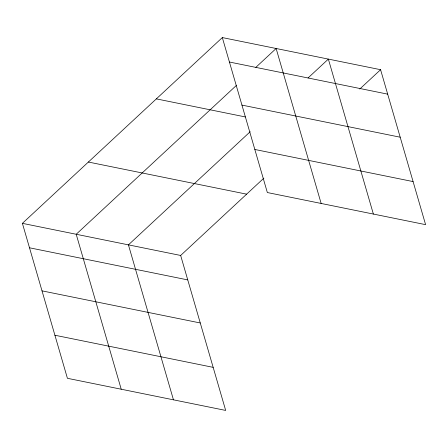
<?xml version="1.0" encoding="UTF-8"?>
<svg xmlns="http://www.w3.org/2000/svg" width="448" height="448" viewBox="0 0 448 448"><rect width="100%" height="100%" fill="white"/><g stroke="black" fill="none" stroke-linecap="round" stroke-linejoin="round"><path stroke-width="0.67" d="M22.4 223.345L180.656 255.461L225.674 410.424L67.418 378.302L22.4 223.345L222.326 37.576L380.582 69.698L425.6 224.655L267.344 192.539L222.326 37.576M236.544 85.277L76.205 234.265L121.229 389.222M255.83 67.362L276.13 48.496L321.149 203.459M250.208 131.712L128.43 244.866L173.454 399.823M308.056 77.958L328.356 59.097L373.374 214.06M180.656 255.461L263.878 178.136M359.772 89.029L380.582 69.698M229.426 62.026L387.682 94.142M241.937 105.095L400.193 137.211M156.346 98.879L245.426 116.956M254.834 149.47L413.09 181.586M88.374 162.042L246.63 194.158M29.501 247.789L187.757 279.91M42.017 290.858L200.273 322.98M54.908 335.233L213.164 367.354"/></g></svg>
